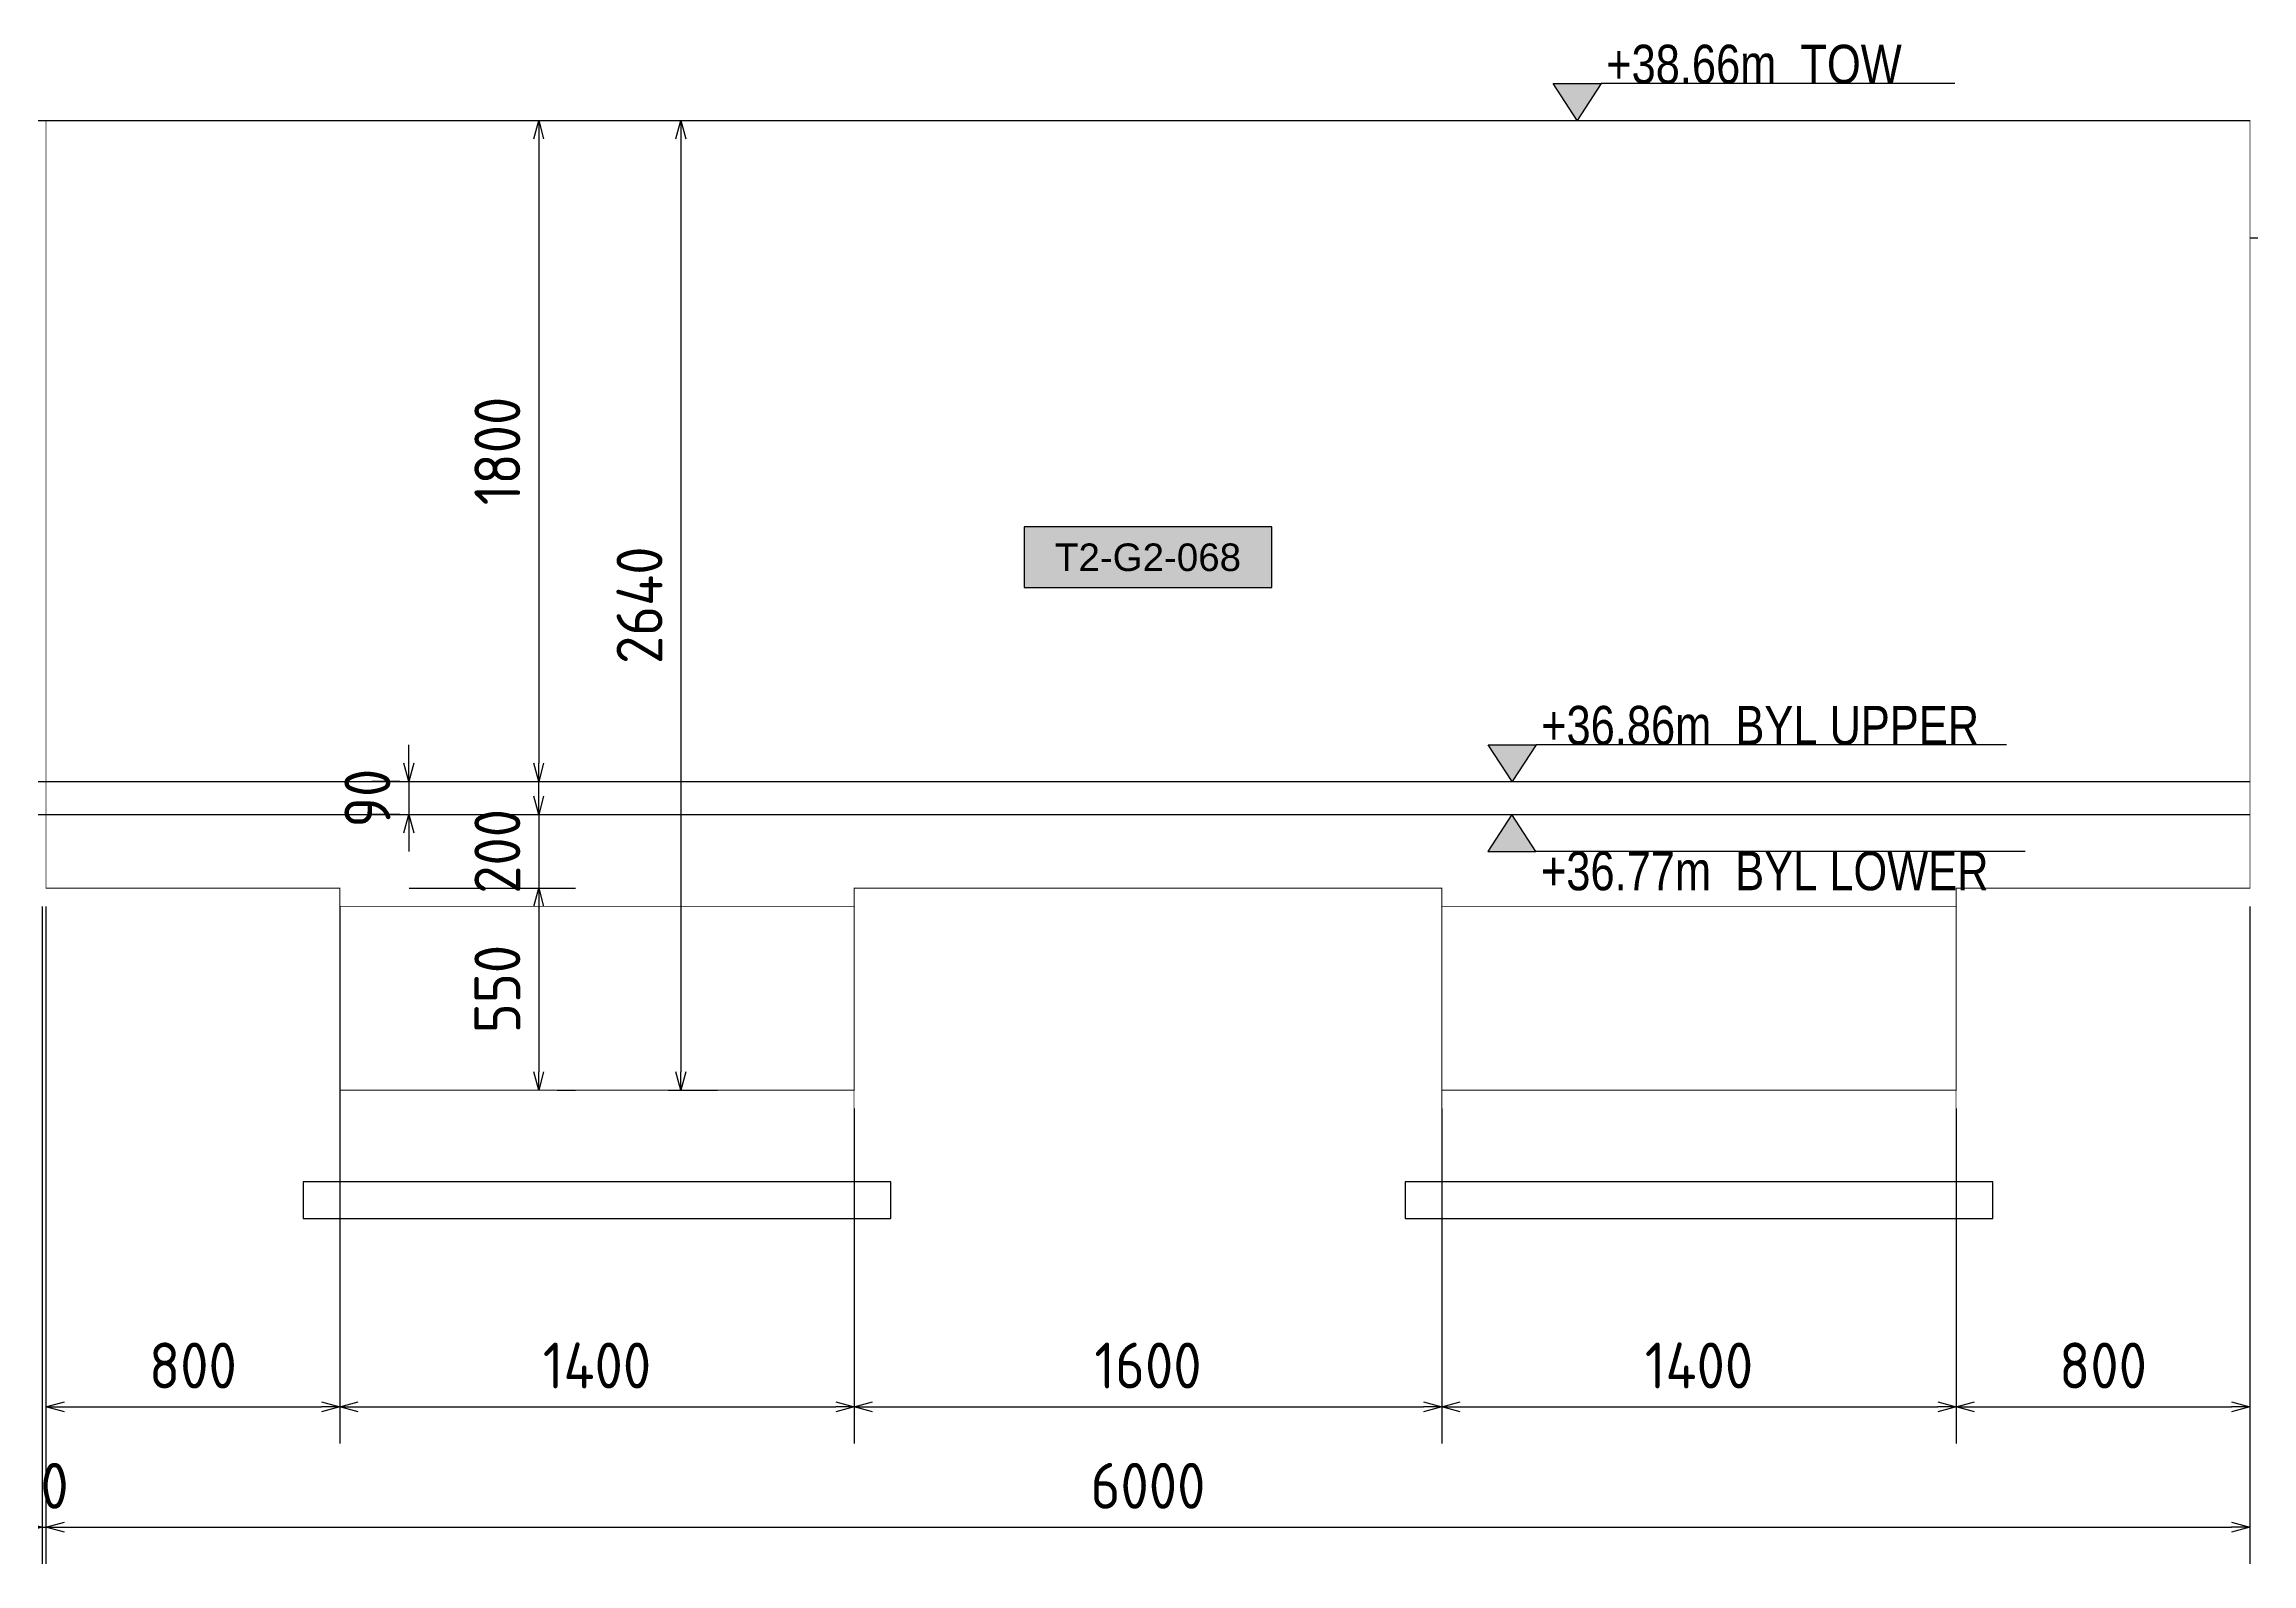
# Model space of a CAD drawing. Header units: centimetres. Extents: x -6122352 to 6876996, y -1694241 to 2592194.
# Drawn here: x 3323318 to 3329328, y 658436 to 662573 of the extents above; entities that cross this region are included whole.
import ezdxf
from ezdxf.enums import TextEntityAlignment as Align

# ---------------------------------------------------------------- set-up
doc = ezdxf.new("R2010")
doc.units = ezdxf.units.CM
doc.header["$MEASUREMENT"] = 0
doc.header["$PDMODE"] = 66
doc.header["$PDSIZE"] = 100
for name, pattern in [('CENTER', [2, 1.25, -0.25, 0.25, -0.25]), ('DASHED2', [0.375, 0.25, -0.125]), ('HIDDEN', [0.375, 0.25, -0.125])]:
    doc.linetypes.add(name, pattern=pattern)
doc.layers.get('Defpoints').update_dxf_attribs({"color": 255, "linetype": 'CENTER'})
for name, color, linetype in [('@MI-TYPE-01', 30, 'Continuous'), ('@MI-TYPE-02', 6, 'Continuous'), ('JML-Dimension', 1, 'Continuous'), ('PANEL-TAGS', 7, 'Continuous'), ('SECTION', 130, 'Continuous')]:
    doc.layers.add(name, color=color, linetype=linetype)
doc.styles.add('PANELTAG_STYLE', font='arial.ttf')
doc.styles.add('Schueco-BEMSTIL', font='isocpeur.ttf', dxfattribs={"width": 0.9})
doc.styles.add('txt-Pisa-std', font='arial.ttf', dxfattribs={"width": 0.8})
doc.dimstyles.new('MI- JWC-TXT-2.5 MM', dxfattribs={"dimscale": 1.5, "dimtxt": 2.5, "dimasz": 1, "dimexe": 2, "dimexo": 1, "dimgap": 1, "dimtad": 1, "dimdec": 0, "dimdsep": 46, "dimtxsty": 'Schueco-BEMSTIL', "dimblk": 'OPEN30', "dimcen": 0, "dimdle": 2, "dimclrd": 140, "dimclre": 8, "dimclrt": 40, "dimadec": 0, "dimazin": 2, "dimtfac": 1, "dimtdec": 0, "dimtix": 1, "dimtmove": 2, "dimatfit": 3, "dimldrblk": 'OPEN', "dimfxl": 2, "dimlwd": -1, "dimlwe": -1, "dimarcsym": 0})

# ---------------------------------------------------------------- blocks, each defined once
blk = doc.blocks.new('_Open30')
at = {"color": 0, "linetype": 'ByBlock', "lineweight": -2}
for p, q in [((-1, 0.27), (0, 0)), ((0, 0), (-1, -0.27)), ((0, 0), (-1, 0))]:
    blk.add_line(p, q, dxfattribs=at)
blk = doc.blocks.new('*D2186')
at = {"layer": '@MI-TYPE-01', "color": 8, "transparency": 16777216}
for p, q in [((3323322.5, 660225.6), (3323322.5, 658763.3)), ((3324122.5, 660225.6), (3324122.5, 658763.3))]:
    blk.add_line(p, q, dxfattribs=at)
at = {"layer": '@MI-TYPE-01', "color": 140, "transparency": 16777216}
blk.add_line((3323372.5, 658863.3), (3324072.5, 658863.3), dxfattribs=at)
at = {"layer": 'Defpoints', "color": 0, "transparency": 16777216}
for p in [(3323322.5, 660275.6), (3324122.5, 660275.6), (3324122.5, 658863.3)]:
    blk.add_point(p, dxfattribs=at)
at = {"layer": '@MI-TYPE-01', "color": 140, "transparency": 16777216, "xscale": 50, "yscale": 50, "zscale": 50, "rotation": 180}
blk.add_blockref('_Open30', (3323322.5, 658863.3), dxfattribs=at)
at = {"layer": '@MI-TYPE-01', "color": 140, "transparency": 16777216, "xscale": 50, "yscale": 50, "zscale": 50}
blk.add_blockref('_Open30', (3324122.5, 658863.3), dxfattribs=at)
at = {"layer": '@MI-TYPE-01', "color": 40, "transparency": 16777216, "insert": (3323722.5, 658975.8), "char_height": 125, "attachment_point": 5, "style": 'Schueco-BEMSTIL'}
blk.add_mtext('800', dxfattribs=at)
blk = doc.blocks.new('_Open')
at = {"color": 0, "linetype": 'ByBlock', "lineweight": -2}
for p, q in [((-1, 0.2), (0, 0)), ((-1, -0.2), (0, 0)), ((0, 0), (-1, 0))]:
    blk.add_line(p, q, dxfattribs=at)
blk = doc.blocks.new('*D2187')
at = {"layer": '@MI-TYPE-01', "color": 8, "transparency": 16777216}
for p, q in [((3324122.5, 660225.6), (3324122.5, 658763.3)), ((3325522.5, 659675.6), (3325522.5, 658763.3))]:
    blk.add_line(p, q, dxfattribs=at)
at = {"layer": '@MI-TYPE-01', "color": 140, "transparency": 16777216}
blk.add_line((3324172.5, 658863.3), (3325472.5, 658863.3), dxfattribs=at)
at = {"layer": 'Defpoints', "color": 0, "transparency": 16777216}
for p in [(3324122.5, 660275.6), (3325522.5, 659725.6), (3325522.5, 658863.3)]:
    blk.add_point(p, dxfattribs=at)
at = {"layer": '@MI-TYPE-01', "color": 140, "transparency": 16777216, "xscale": 50, "yscale": 50, "zscale": 50, "rotation": 180}
blk.add_blockref('_Open30', (3324122.5, 658863.3), dxfattribs=at)
at = {"layer": '@MI-TYPE-01', "color": 140, "transparency": 16777216, "xscale": 50, "yscale": 50, "zscale": 50}
blk.add_blockref('_Open30', (3325522.5, 658863.3), dxfattribs=at)
at = {"layer": '@MI-TYPE-01', "color": 40, "transparency": 16777216, "insert": (3324822.5, 658975.8), "char_height": 125, "attachment_point": 5, "style": 'Schueco-BEMSTIL'}
blk.add_mtext('1400', dxfattribs=at)
blk = doc.blocks.new('*D2188')
at = {"layer": '@MI-TYPE-01', "color": 8, "transparency": 16777216}
for p, q in [((3325522.5, 659675.6), (3325522.5, 658763.3)), ((3327122.5, 659675.6), (3327122.5, 658763.3))]:
    blk.add_line(p, q, dxfattribs=at)
at = {"layer": '@MI-TYPE-01', "color": 140, "transparency": 16777216}
blk.add_line((3325572.5, 658863.3), (3327072.5, 658863.3), dxfattribs=at)
at = {"layer": 'Defpoints', "color": 0, "transparency": 16777216}
for p in [(3325522.5, 659725.6), (3327122.5, 659725.6), (3327122.5, 658863.3)]:
    blk.add_point(p, dxfattribs=at)
at = {"layer": '@MI-TYPE-01', "color": 140, "transparency": 16777216, "xscale": 50, "yscale": 50, "zscale": 50, "rotation": 180}
blk.add_blockref('_Open30', (3325522.5, 658863.3), dxfattribs=at)
at = {"layer": '@MI-TYPE-01', "color": 140, "transparency": 16777216, "xscale": 50, "yscale": 50, "zscale": 50}
blk.add_blockref('_Open30', (3327122.5, 658863.3), dxfattribs=at)
at = {"layer": '@MI-TYPE-01', "color": 40, "transparency": 16777216, "insert": (3326322.5, 658975.8), "char_height": 125, "attachment_point": 5, "style": 'Schueco-BEMSTIL'}
blk.add_mtext('1600', dxfattribs=at)
blk = doc.blocks.new('*D2189')
at = {"layer": '@MI-TYPE-01', "color": 8, "transparency": 16777216}
for p, q in [((3327122.5, 659675.6), (3327122.5, 658763.3)), ((3328522.5, 659675.6), (3328522.5, 658763.3))]:
    blk.add_line(p, q, dxfattribs=at)
at = {"layer": '@MI-TYPE-01', "color": 140, "transparency": 16777216}
blk.add_line((3327172.5, 658863.3), (3328472.5, 658863.3), dxfattribs=at)
at = {"layer": 'Defpoints', "color": 0, "transparency": 16777216}
for p in [(3327122.5, 659725.6), (3328522.5, 659725.6), (3328522.5, 658863.3)]:
    blk.add_point(p, dxfattribs=at)
at = {"layer": '@MI-TYPE-01', "color": 140, "transparency": 16777216, "xscale": 50, "yscale": 50, "zscale": 50, "rotation": 180}
blk.add_blockref('_Open30', (3327122.5, 658863.3), dxfattribs=at)
at = {"layer": '@MI-TYPE-01', "color": 140, "transparency": 16777216, "xscale": 50, "yscale": 50, "zscale": 50}
blk.add_blockref('_Open30', (3328522.5, 658863.3), dxfattribs=at)
at = {"layer": '@MI-TYPE-01', "color": 40, "transparency": 16777216, "insert": (3327822.5, 658975.8), "char_height": 125, "attachment_point": 5, "style": 'Schueco-BEMSTIL'}
blk.add_mtext('1400', dxfattribs=at)
blk = doc.blocks.new('*D2190')
at = {"layer": '@MI-TYPE-01', "color": 8, "transparency": 16777216}
for p, q in [((3329322.5, 660225.6), (3329322.5, 658763.3)), ((3328522.5, 659675.6), (3328522.5, 658763.3))]:
    blk.add_line(p, q, dxfattribs=at)
at = {"layer": '@MI-TYPE-01', "color": 140, "transparency": 16777216}
blk.add_line((3328572.5, 658863.3), (3329272.5, 658863.3), dxfattribs=at)
at = {"layer": 'Defpoints', "color": 0, "transparency": 16777216}
for p in [(3329322.5, 660275.6), (3328522.5, 659725.6), (3329322.5, 658863.3)]:
    blk.add_point(p, dxfattribs=at)
at = {"layer": '@MI-TYPE-01', "color": 140, "transparency": 16777216, "xscale": 50, "yscale": 50, "zscale": 50, "rotation": 180}
blk.add_blockref('_Open30', (3328522.5, 658863.3), dxfattribs=at)
at = {"layer": '@MI-TYPE-01', "color": 140, "transparency": 16777216, "xscale": 50, "yscale": 50, "zscale": 50}
blk.add_blockref('_Open30', (3329322.5, 658863.3), dxfattribs=at)
at = {"layer": '@MI-TYPE-01', "color": 40, "transparency": 16777216, "insert": (3328922.5, 658975.8), "char_height": 125, "attachment_point": 5, "style": 'Schueco-BEMSTIL'}
blk.add_mtext('800', dxfattribs=at)
blk = doc.blocks.new('*D2191')
at = {"layer": '@MI-TYPE-01', "color": 8, "transparency": 16777216}
for p, q in [((3323322.5, 660225.6), (3323322.5, 658435.8)), ((3329322.5, 660225.6), (3329322.5, 658435.8))]:
    blk.add_line(p, q, dxfattribs=at)
at = {"layer": '@MI-TYPE-01', "color": 140, "transparency": 16777216}
blk.add_line((3323372.5, 658535.8), (3329272.5, 658535.8), dxfattribs=at)
at = {"layer": 'Defpoints', "color": 0, "transparency": 16777216}
for p in [(3323322.5, 660275.6), (3329322.5, 660275.6), (3329322.5, 658535.8)]:
    blk.add_point(p, dxfattribs=at)
at = {"layer": '@MI-TYPE-01', "color": 140, "transparency": 16777216, "xscale": 50, "yscale": 50, "zscale": 50, "rotation": 180}
blk.add_blockref('_Open30', (3323322.5, 658535.8), dxfattribs=at)
at = {"layer": '@MI-TYPE-01', "color": 140, "transparency": 16777216, "xscale": 50, "yscale": 50, "zscale": 50}
blk.add_blockref('_Open30', (3329322.5, 658535.8), dxfattribs=at)
at = {"layer": '@MI-TYPE-01', "color": 40, "transparency": 16777216, "insert": (3326322.5, 658648.3), "char_height": 125, "attachment_point": 5, "style": 'Schueco-BEMSTIL'}
blk.add_mtext('6000', dxfattribs=at)
blk = doc.blocks.new('*D2194')
at = {"layer": '@MI-TYPE-01', "color": 8, "transparency": 16777216}
for p, q in [((3323312.5, 660225.6), (3323312.5, 658435.8)), ((3323322.5, 660225.6), (3323322.5, 658435.8))]:
    blk.add_line(p, q, dxfattribs=at)
at = {"layer": '@MI-TYPE-01', "color": 140, "transparency": 16777216}
for p, q in [((3323262.5, 658535.8), (3323212.5, 658535.8)), ((3323312.5, 658535.8), (3323322.5, 658535.8)), ((3323372.5, 658535.8), (3323422.5, 658535.8))]:
    blk.add_line(p, q, dxfattribs=at)
at = {"layer": 'Defpoints', "color": 0, "transparency": 16777216}
for p in [(3323312.5, 660275.6), (3323322.5, 660275.6), (3323322.5, 658535.8)]:
    blk.add_point(p, dxfattribs=at)
at = {"layer": '@MI-TYPE-01', "color": 140, "transparency": 16777216, "xscale": 50, "yscale": 50, "zscale": 50}
blk.add_blockref('_Open30', (3323312.5, 658535.8), dxfattribs=at)
at = {"layer": '@MI-TYPE-01', "color": 140, "transparency": 16777216, "xscale": 50, "yscale": 50, "zscale": 50, "rotation": 180}
blk.add_blockref('_Open30', (3323322.5, 658535.8), dxfattribs=at)
at = {"layer": '@MI-TYPE-01', "color": 40, "transparency": 16777216, "insert": (3323317.5, 658648.3), "char_height": 125, "attachment_point": 5, "style": 'Schueco-BEMSTIL'}
blk.add_mtext('10', dxfattribs=at)
blk = doc.blocks.new('T2-ELE FT')
at = {"color": 12, "linetype": 'HIDDEN', "ltscale": 5, "const_width": 2}
blk.add_lwpolyline([(30306558.2, 1676365.9), (30306558.2, 1676865.9), (30307958.2, 1676865.9), (30307958.2, 1676365.9)], dxfattribs=at)
at = {"color": 12, "ltscale": 20, "const_width": 2}
blk.add_lwpolyline([(30306558.2, 1676365.9), (30307958.2, 1676365.9), (30307958.2, 1676115.9), (30306558.2, 1676115.9)], close=True, dxfattribs=at)
at = {"color": 8, "ltscale": 20}
blk.add_lwpolyline([(30306458.2, 1676115.9), (30308058.2, 1676115.9), (30308058.2, 1676015.9), (30306458.2, 1676015.9)], close=True, dxfattribs=at)
blk = doc.blocks.new('*U1142')
at = {"layer": 'JML-Dimension'}
h = blk.add_hatch(color=10, dxfattribs=at)
h.dxf.hatch_style = 1
h.paths.add_polyline_path([(0, 0), (-1.54, 2.37), (1.54, 2.37)])
blk.add_line((24.31, 2.37), (1.54, 2.37), dxfattribs=at)
blk.add_lwpolyline([(0, 0), (-1.54, 2.37), (1.54, 2.37), (0, 0)], dxfattribs=at)
at = {"color": 5, "style": 'txt-Pisa-std', "width": 0.8}
blk.add_attdef('+0.0', text='', height=2.5, dxfattribs=at).set_placement((1.87, 2.37), align=Align.BOTTOM_LEFT)
blk = doc.blocks.new('*U1445')
at = {"layer": 'JML-Dimension'}
h = blk.add_hatch(color=10, dxfattribs=at)
h.dxf.hatch_style = 1
h.paths.add_polyline_path([(0, 0), (-1.54, 2.37), (1.54, 2.37)])
blk.add_line((31.81, 2.37), (1.54, 2.37), dxfattribs=at)
blk.add_lwpolyline([(0, 0), (-1.54, 2.37), (1.54, 2.37), (0, 0)], dxfattribs=at)
at = {"color": 5, "style": 'txt-Pisa-std', "width": 0.8}
blk.add_attdef('+0.0', text='', height=2.5, dxfattribs=at).set_placement((1.87, 2.37), align=Align.BOTTOM_LEFT)
blk = doc.blocks.new('*U1446')
at = {"layer": 'JML-Dimension'}
h = blk.add_hatch(color=10, dxfattribs=at)
h.dxf.hatch_style = 1
h.paths.add_polyline_path([(0, 0), (-1.54, 2.37), (1.54, 2.37)])
blk.add_line((33.03, 2.37), (1.54, 2.37), dxfattribs=at)
blk.add_lwpolyline([(0, 0), (-1.54, 2.37), (1.54, 2.37), (0, 0)], dxfattribs=at)
at = {"color": 5, "style": 'txt-Pisa-std', "width": 0.8}
blk.add_attdef('+0.0', text='', height=2.5, dxfattribs=at).set_placement((1.87, 2.37), align=Align.BOTTOM_LEFT)
blk = doc.blocks.new('PANELTAG')
at = {"layer": 'PANEL-TAGS', "color": 1}
blk.add_lwpolyline([(-13.5, -3.3), (13.5, -3.3), (13.5, 3.3), (-13.5, 3.3)], close=True, dxfattribs=at)
at = {"layer": 'PANEL-TAGS', "color": 40, "true_color": 0xffd700}
blk.add_solid([(-13.5, -3.3), (13.5, -3.3), (-13.5, 3.3), (13.5, 3.3)], dxfattribs=at)
at = {"layer": 'PANEL-TAGS', "color": 5, "style": 'PANELTAG_STYLE'}
blk.add_attdef('TAGNO', text='', height=3, dxfattribs=at).set_placement((0, 0), align=Align.CENTER)
blk = doc.blocks.new('*D2233')
at = {"layer": '@MI-TYPE-01', "color": 8, "transparency": 16777216}
for p, q in [((3325015.9, 662365.6), (3325150.8, 662365.6)), ((3325015.9, 659725.6), (3325150.8, 659725.6))]:
    blk.add_line(p, q, dxfattribs=at)
at = {"layer": '@MI-TYPE-01', "color": 140, "transparency": 16777216}
blk.add_line((3325050.8, 662315.6), (3325050.8, 659775.6), dxfattribs=at)
at = {"layer": 'Defpoints', "color": 0, "transparency": 16777216}
for p in [(3324965.9, 662365.6), (3324965.9, 659725.6), (3325050.8, 659725.6)]:
    blk.add_point(p, dxfattribs=at)
at = {"layer": '@MI-TYPE-01', "color": 140, "transparency": 16777216, "xscale": 50, "yscale": 50, "zscale": 50}
for p, rotation in [((3325050.8, 662365.6), 90), ((3325050.8, 659725.6), 270)]:
    blk.add_blockref('_Open30', p, dxfattribs=dict(at, rotation=rotation))
at = {"layer": '@MI-TYPE-01', "color": 40, "transparency": 16777216, "insert": (3324938.3, 661045.6), "char_height": 125, "attachment_point": 5, "rotation": 90, "style": 'Schueco-BEMSTIL'}
blk.add_mtext('2640', dxfattribs=at)
blk = doc.blocks.new('*D2234')
at = {"layer": '@MI-TYPE-01', "color": 8, "transparency": 16777216}
for p, q in [((3324590.5, 662365.6), (3324763.8, 662365.6)), ((3324590.5, 660565.6), (3324763.8, 660565.6))]:
    blk.add_line(p, q, dxfattribs=at)
at = {"layer": '@MI-TYPE-01', "color": 140, "transparency": 16777216}
blk.add_line((3324663.8, 662315.6), (3324663.8, 660615.6), dxfattribs=at)
at = {"layer": 'Defpoints', "color": 0, "transparency": 16777216}
for p in [(3324540.5, 662365.6), (3324540.5, 660565.6), (3324663.8, 660565.6)]:
    blk.add_point(p, dxfattribs=at)
at = {"layer": '@MI-TYPE-01', "color": 140, "transparency": 16777216, "xscale": 50, "yscale": 50, "zscale": 50}
for p, rotation in [((3324663.8, 662365.6), 90), ((3324663.8, 660565.6), 270)]:
    blk.add_blockref('_Open30', p, dxfattribs=dict(at, rotation=rotation))
at = {"layer": '@MI-TYPE-01', "color": 40, "transparency": 16777216, "insert": (3324551.3, 661465.6), "char_height": 125, "attachment_point": 5, "rotation": 90, "style": 'Schueco-BEMSTIL'}
blk.add_mtext('1800', dxfattribs=at)
blk = doc.blocks.new('*D2235')
at = {"layer": '@MI-TYPE-01', "color": 140, "transparency": 16777216}
for p, q in [((3324663.8, 660525.6), (3324663.8, 660575.6)), ((3324663.8, 660475.6), (3324663.8, 660275.6)), ((3324663.8, 660225.6), (3324663.8, 660175.6))]:
    blk.add_line(p, q, dxfattribs=at)
at = {"layer": '@MI-TYPE-01', "color": 8, "transparency": 16777216}
for p, q in [((3324162.6, 660475.6), (3324763.8, 660475.6)), ((3324311.5, 660275.6), (3324763.8, 660275.6))]:
    blk.add_line(p, q, dxfattribs=at)
at = {"layer": 'Defpoints', "color": 0, "transparency": 16777216}
for p in [(3324112.6, 660475.6), (3324261.5, 660275.6), (3324663.8, 660275.6)]:
    blk.add_point(p, dxfattribs=at)
at = {"layer": '@MI-TYPE-01', "color": 140, "transparency": 16777216, "xscale": 50, "yscale": 50, "zscale": 50}
for p, rotation in [((3324663.8, 660475.6), 270), ((3324663.8, 660275.6), 90)]:
    blk.add_blockref('_Open30', p, dxfattribs=dict(at, rotation=rotation))
at = {"layer": '@MI-TYPE-01', "color": 40, "transparency": 16777216, "insert": (3324551.3, 660375.6), "char_height": 125, "attachment_point": 5, "rotation": 90, "style": 'Schueco-BEMSTIL'}
blk.add_mtext('200', dxfattribs=at)
blk = doc.blocks.new('*D2236')
at = {"layer": '@MI-TYPE-01', "color": 8, "transparency": 16777216}
for p, q in [((3324311.5, 660275.6), (3324763.8, 660275.6)), ((3324713.8, 659725.6), (3324763.8, 659725.6))]:
    blk.add_line(p, q, dxfattribs=at)
at = {"layer": '@MI-TYPE-01', "color": 140, "transparency": 16777216}
blk.add_line((3324663.8, 660225.6), (3324663.8, 659775.6), dxfattribs=at)
at = {"layer": 'Defpoints', "color": 0, "transparency": 16777216}
for p in [(3324261.5, 660275.6), (3324663.8, 659725.6), (3324663.8, 659725.6)]:
    blk.add_point(p, dxfattribs=at)
at = {"layer": '@MI-TYPE-01', "color": 140, "transparency": 16777216, "xscale": 50, "yscale": 50, "zscale": 50}
for p, rotation in [((3324663.8, 660275.6), 90), ((3324663.8, 659725.6), 270)]:
    blk.add_blockref('_Open30', p, dxfattribs=dict(at, rotation=rotation))
at = {"layer": '@MI-TYPE-01', "color": 40, "transparency": 16777216, "insert": (3324551.3, 660000.6), "char_height": 125, "attachment_point": 5, "rotation": 90, "style": 'Schueco-BEMSTIL'}
blk.add_mtext('550', dxfattribs=at)
blk = doc.blocks.new('*D2232')
at = {"layer": '@MI-TYPE-01', "color": 140, "transparency": 16777216}
for p, q in [((3324310, 660615.6), (3324310, 660665.6)), ((3324310, 660565.6), (3324310, 660475.6)), ((3324310, 660425.6), (3324310, 660375.6))]:
    blk.add_line(p, q, dxfattribs=at)
at = {"layer": '@MI-TYPE-01', "color": 8, "transparency": 16777216}
for p, q in [((3324286.2, 660565.6), (3324210, 660565.6)), ((3324286.2, 660475.6), (3324210, 660475.6))]:
    blk.add_line(p, q, dxfattribs=at)
at = {"layer": 'Defpoints', "color": 0, "transparency": 16777216}
for p in [(3324336.2, 660565.6), (3324310, 660475.6), (3324336.2, 660475.6)]:
    blk.add_point(p, dxfattribs=at)
at = {"layer": '@MI-TYPE-01', "color": 140, "transparency": 16777216, "xscale": 50, "yscale": 50, "zscale": 50}
for p, rotation in [((3324310, 660565.6), 270), ((3324310, 660475.6), 90)]:
    blk.add_blockref('_Open30', p, dxfattribs=dict(at, rotation=rotation))
at = {"layer": '@MI-TYPE-01', "color": 40, "transparency": 16777216, "insert": (3324197.5, 660520.6), "char_height": 125, "attachment_point": 5, "rotation": 90, "style": 'Schueco-BEMSTIL'}
blk.add_mtext('90', dxfattribs=at)

msp = doc.modelspace()

# ---------------------------------------------------------------- linework, layer by layer
at = {"layer": '@MI-TYPE-01', "const_width": 2.5}
msp.add_lwpolyline([(3323322.54485, 662365.63791), (3329322.54485, 662365.63791), (3329322.54485, 660275.63796), (3328522.54485, 660275.63796), (3328522.54485, 659725.63796), (3327122.54485, 659725.63796), (3327122.54485, 660275.63796), (3325522.54485, 660275.63796), (3325522.54485, 659725.63796), (3324122.54485, 659725.63796), (3324122.54485, 660275.63796), (3323322.54485, 660275.63796)], close=True, dxfattribs=at)
at = {"layer": '@MI-TYPE-02', "color": 160, "linetype": 'DASHED2', "ltscale": 5}
for points in [[(3305197.69486, 662365.63791), (3329322.54485, 662365.63791)], [(3329322.54485, 662045.63791), (3353159.08873, 662045.63791)], [(3305222.8889, 660565.63796), (3329322.54485, 660565.63796)], [(3305222.8889, 660475.63796), (3329322.54485, 660475.63796)]]:
    msp.add_lwpolyline(points, dxfattribs=at)

# ---------------------------------------------------------------- block references
at = {"color": 2, "xscale": -1}
for p in [(33632080.70641, -1016640.23581), (33635080.70641, -1016640.23581)]:
    msp.add_blockref('T2-ELE FT', p, dxfattribs=at)
at = {"layer": 'PANEL-TAGS'}
ref = msp.add_blockref('PANELTAG', (3326322.54485, 661176.26293), dxfattribs=dict(at, xscale=25, yscale=25, zscale=25))
ref.add_attrib('TAGNO', 'T2-G2-068', dxfattribs={"color": 5, "height": 75, "style": 'PANELTAG_STYLE'}).set_placement((3326322.54485, 661176.26293), align=Align.MIDDLE_CENTER)
at = {"layer": 'SECTION', "color": 6}
ref = msp.add_blockref('*U1142', (3327490.80232, 662365.63791), dxfattribs=dict(at, xscale=42.30147098076819, yscale=42.30147098076819, zscale=42.30147098076819))
ref.add_attrib('+0.0', '+38.66m  TOW', (3327569.93097, 662465.89498), dxfattribs={"layer": 'JML-Dimension', "color": 5, "height": 105.7536775, "style": 'txt-Pisa-std', "width": 0.8})
ref = msp.add_blockref('*U1445', (3327313.70725, 660565.63796), dxfattribs=dict(at, xscale=42.30147098076819, yscale=42.30147098076819, zscale=42.30147098076819))
ref.add_attrib('+0.0', '+36.86m  BYL UPPER', (3327392.8359, 660665.89502), dxfattribs={"layer": 'JML-Dimension', "color": 5, "height": 105.7536775, "style": 'txt-Pisa-std', "width": 0.8})
ref = msp.add_blockref('*U1446', (3327313.16725, 660475.63796), dxfattribs=dict(at, xscale=-42.30147098076819, yscale=42.30147098076819, zscale=42.30147098076819, rotation=180))
ref.add_attrib('+0.0', '+36.77m  BYL LOWER', (3327392.29589, 660269.62721), dxfattribs={"layer": 'JML-Dimension', "color": 5, "height": 105.7536775, "style": 'txt-Pisa-std', "width": 0.8})

# ---------------------------------------------------------------- dimensions: what is measured, and where the dimension line sits
at = {"layer": '@MI-TYPE-01'}
for base, p1, p2, picture, middle in [((3324663.77789, 660565.63796), (3324540.46146, 662365.63791), (3324540.46146, 660565.63796), '*D2234', (3324551.27789, 661465.63793)), ((3325050.8074, 659725.63796), (3324965.93137, 662365.63791), (3324965.93137, 659725.63796), '*D2233', (3324938.3074, 661045.63793)), ((3324310.01716, 660475.63796), (3324336.16258, 660565.63796), (3324336.16258, 660475.63796), '*D2232', (3324197.51716, 660520.63796)), ((3324663.77789, 660275.63796), (3324112.56869, 660475.63796), (3324261.51985, 660275.63796), '*D2235', (3324551.27789, 660375.63796)), ((3324663.77789, 659725.63796), (3324261.51985, 660275.63796), (3324663.77789, 659725.63796), '*D2236', (3324551.27789, 660000.63796))]:
    dim = msp.add_linear_dim(base=base, p1=p1, p2=p2, angle=90, dimstyle='MI- JWC-TXT-2.5 MM', dxfattribs=at)
    dim.commit()
    dim.dimension.update_dxf_attribs({"geometry": picture, "text_midpoint": middle})
dim = msp.add_linear_dim(base=(3323322.54485, 658535.81286), p1=(3323312.54485, 660275.63796), p2=(3323322.54485, 660275.63796), dimstyle='MI- JWC-TXT-2.5 MM', dxfattribs=at)
dim.commit()
dim.dimension.update_dxf_attribs({"geometry": '*D2194', "text_midpoint": (3323317.54485, 658648.31286)})
for base, p1, p2, picture, middle in [((3324122.54485, 658863.28548), (3323322.54485, 660275.63796), (3324122.54485, 660275.63796), '*D2186', (3323722.54485, 658863.28548)), ((3329322.54485, 658535.81286), (3323322.54485, 660275.63796), (3329322.54485, 660275.63796), '*D2191', (3326322.54485, 658535.81286)), ((3325522.54485, 658863.28548), (3324122.54485, 660275.63796), (3325522.54485, 659725.63796), '*D2187', (3324822.54485, 658863.28548)), ((3329322.54485, 658863.28548), (3328522.54485, 659725.63796), (3329322.54485, 660275.63796), '*D2190', (3328922.54485, 658863.28548)), ((3327122.54485, 658863.28548), (3325522.54485, 659725.63796), (3327122.54485, 659725.63796), '*D2188', (3326322.54485, 658863.28548)), ((3328522.54485, 658863.28548), (3327122.54485, 659725.63796), (3328522.54485, 659725.63796), '*D2189', (3327822.54485, 658863.28548))]:
    dim = msp.add_linear_dim(base=base, p1=p1, p2=p2, dimstyle='MI- JWC-TXT-2.5 MM', dxfattribs=at)
    dim.commit()
    dim.dimension.update_dxf_attribs({"geometry": picture, "text_midpoint": middle, "dimtype": 160})

doc.saveas('drawing.dxf')
